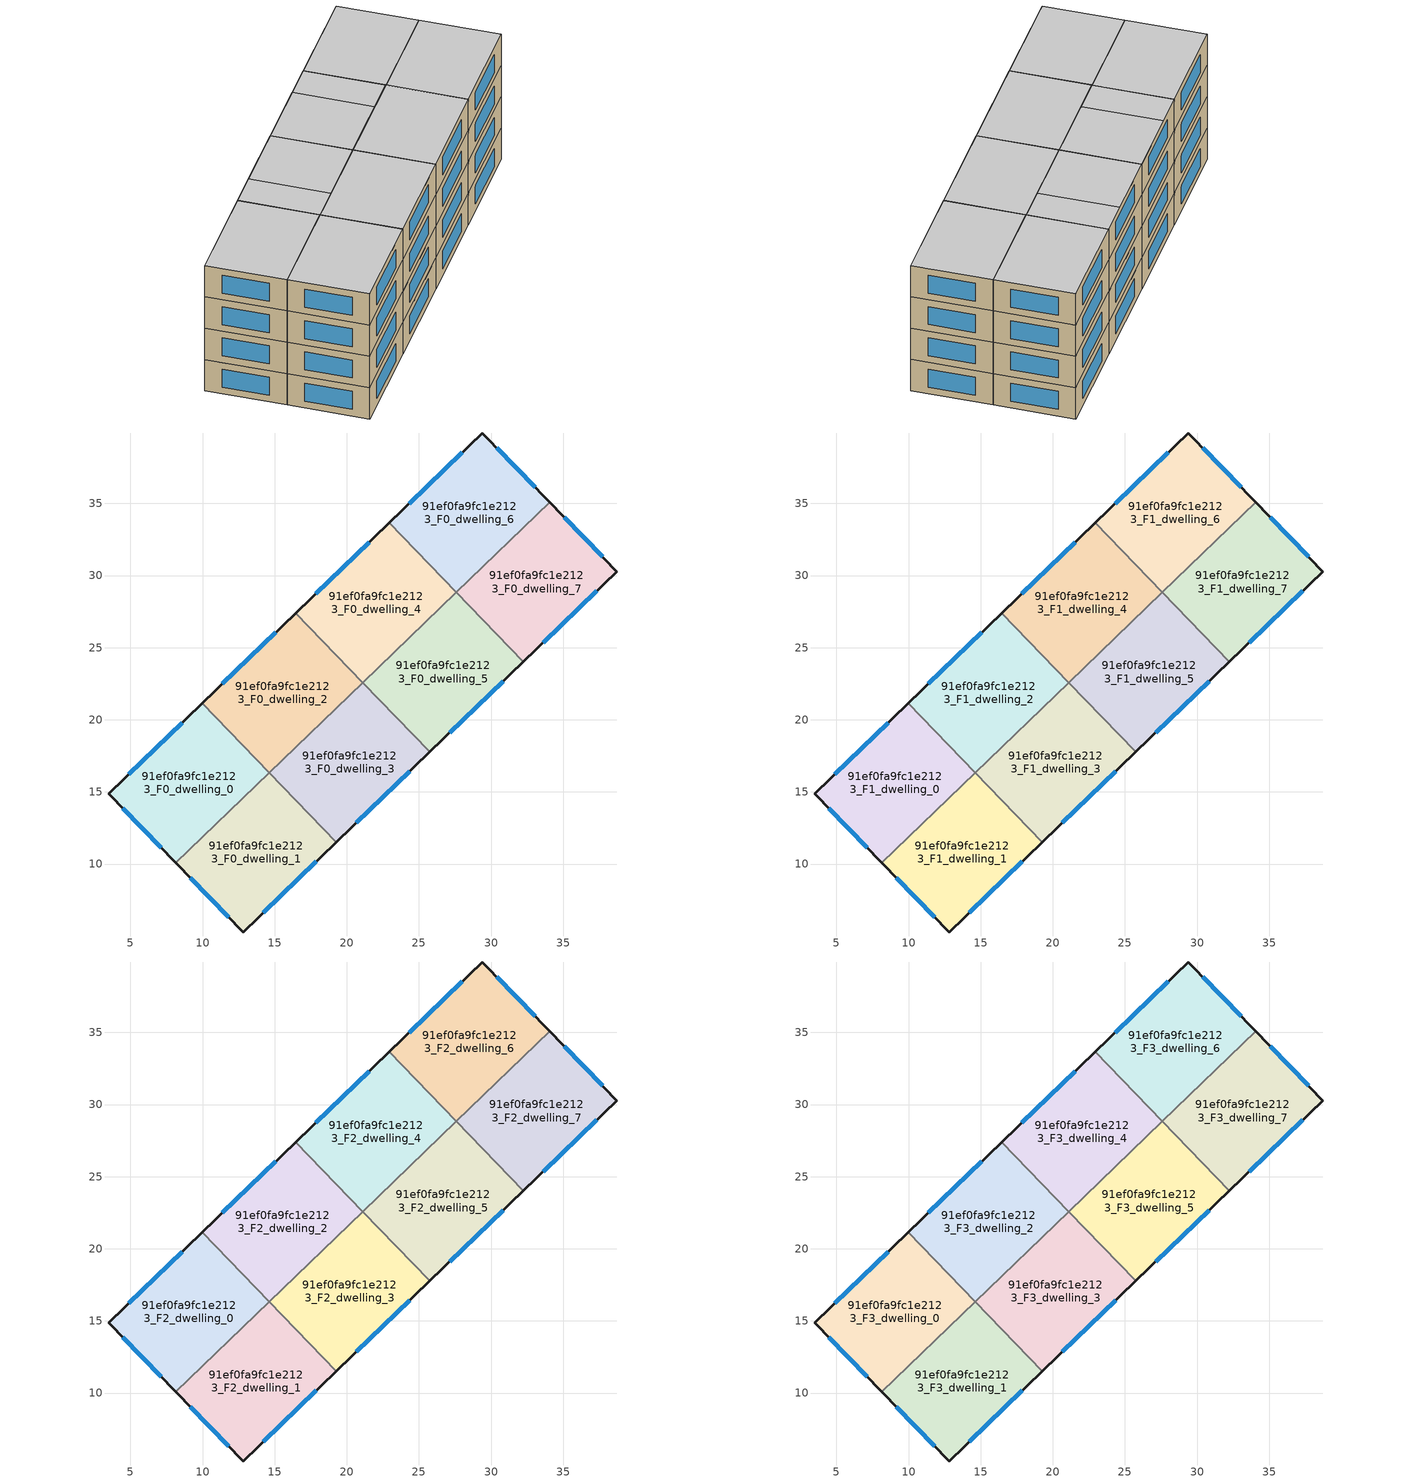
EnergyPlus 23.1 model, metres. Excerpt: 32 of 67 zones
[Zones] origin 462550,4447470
91ef0fa9fc1e2123_F0_dwelling_0
 floor ground (EU_floor_Construction): 9.98,21.15 14.62,16.34 8.14,10.09 3.48,14.88 z0
 wall outside (EU_wall_Construction): 9.98,21.15 3.48,14.88 8.14,10.09 z0:3
 wall to 91ef0fa9fc1e2123_F0_dwelling_1 (EU_wall_Construction): 8.14,10.09 14.62,16.34 z0:3
 wall to 91ef0fa9fc1e2123_F0_dwelling_2 (EU_wall_Construction): 14.62,16.34 9.98,21.15 z0:3
 window (EU_Window_Construction): 4.48,13.86 7.14,11.12 / 8.59,19.81 4.88,16.23 z0.64:2.36
91ef0fa9fc1e2123_F0_dwelling_1
 floor ground (EU_floor_Construction): 14.62,16.34 19.27,11.52 12.81,5.29 8.14,10.09 z0
 wall outside (EU_wall_Construction): 8.14,10.09 12.81,5.29 19.27,11.52 z0:3
 wall to 91ef0fa9fc1e2123_F0_dwelling_3 (EU_wall_Construction): 19.27,11.52 14.63,16.34 z0:3
 wall to 91ef0fa9fc1e2123_F0_dwelling_2 (EU_wall_Construction): 14.63,16.34 14.62,16.34 z0:3
 window (EU_Window_Construction): 9.14,9.07 11.81,6.32 / 14.19,6.63 17.89,10.19 z0.64:2.36
91ef0fa9fc1e2123_F0_dwelling_2
 floor ground (EU_floor_Construction): 16.46,27.4 21.11,22.59 14.63,16.34 9.98,21.15 z0
 wall outside (EU_wall_Construction): 16.46,27.4 9.98,21.15 z0:3
 wall to 91ef0fa9fc1e2123_F0_dwelling_3 (EU_wall_Construction): 14.63,16.34 21.11,22.59 z0:3
 wall to 91ef0fa9fc1e2123_F0_dwelling_4 (EU_wall_Construction): 21.11,22.59 16.46,27.4 z0:3
 window (EU_Window_Construction): 15.08,26.06 11.37,22.49 z0.64:2.36
91ef0fa9fc1e2123_F0_dwelling_3
 floor ground (EU_floor_Construction): 21.11,22.59 25.75,17.77 19.27,11.52 14.63,16.34 z0
 wall outside (EU_wall_Construction): 19.27,11.52 25.75,17.77 z0:3
 wall to 91ef0fa9fc1e2123_F0_dwelling_5 (EU_wall_Construction): 25.75,17.77 21.11,22.59 z0:3
 window (EU_Window_Construction): 20.66,12.86 24.37,16.43 z0.64:2.36
91ef0fa9fc1e2123_F0_dwelling_4
 floor ground (EU_floor_Construction): 22.94,33.65 27.59,28.83 21.11,22.59 16.46,27.4 z0
 wall outside (EU_wall_Construction): 22.94,33.65 16.46,27.4 z0:3
 wall to 91ef0fa9fc1e2123_F0_dwelling_5 (EU_wall_Construction): 21.11,22.59 27.59,28.83 z0:3
 wall to 91ef0fa9fc1e2123_F0_dwelling_6 (EU_wall_Construction): 27.59,28.83 22.94,33.65 z0:3
 window (EU_Window_Construction): 21.56,32.31 17.85,28.74 z0.64:2.36
91ef0fa9fc1e2123_F0_dwelling_5
 floor ground (EU_floor_Construction): 27.59,28.83 32.23,24.02 25.75,17.77 21.11,22.59 z0
 wall outside (EU_wall_Construction): 25.75,17.77 32.23,24.02 z0:3
 wall to 91ef0fa9fc1e2123_F0_dwelling_6 (EU_wall_Construction): 32.23,24.02 27.59,28.83 z0:3
 window (EU_Window_Construction): 27.14,19.11 30.85,22.68 z0.64:2.36
91ef0fa9fc1e2123_F0_dwelling_6
 floor ground (EU_floor_Construction): 29.4,39.88 34.07,35.08 27.59,28.83 22.94,33.65 z0
 wall outside (EU_wall_Construction): 34.07,35.08 29.4,39.88 22.94,33.65 z0:3
 wall to 91ef0fa9fc1e2123_F0_dwelling_7 (EU_wall_Construction): 32.23,24.02 27.59,28.83 34.07,35.08 z0:3
 window (EU_Window_Construction): 33.07,36.11 30.4,38.85 / 28.02,38.55 24.33,34.99 z0.64:2.36
91ef0fa9fc1e2123_F0_dwelling_7
 floor ground (EU_floor_Construction): 34.07,35.08 38.73,30.28 32.23,24.02 27.59,28.83 z0
 wall outside (EU_wall_Construction): 32.23,24.02 38.73,30.28 34.07,35.08 z0:3
 window (EU_Window_Construction): 37.73,31.31 35.07,34.05 / 33.63,25.36 37.34,28.94 z0.64:2.36
91ef0fa9fc1e2123_F1_dwelling_0
 floor to 91ef0fa9fc1e2123_F0_dwelling_0 (EU_floor_Construction): 9.98,21.15 14.62,16.34 8.14,10.09 3.48,14.88 z3
 wall outside (EU_wall_Construction): 9.98,21.15 3.48,14.88 8.14,10.09 z3:6
 wall to 91ef0fa9fc1e2123_F1_dwelling_1 (EU_wall_Construction): 8.14,10.09 14.62,16.34 z3:6
 wall to 91ef0fa9fc1e2123_F1_dwelling_2 (EU_wall_Construction): 14.62,16.34 9.98,21.15 z3:6
 window (EU_Window_Construction): 4.48,13.86 7.14,11.12 / 8.59,19.81 4.88,16.23 z3.64:5.36
91ef0fa9fc1e2123_F1_dwelling_1
 floor to 91ef0fa9fc1e2123_F0_dwelling_1 (EU_floor_Construction): 14.62,16.34 19.27,11.52 12.81,5.29 8.14,10.09 z3
 wall outside (EU_wall_Construction): 8.14,10.09 12.81,5.29 19.27,11.52 z3:6
 wall to 91ef0fa9fc1e2123_F1_dwelling_3 (EU_wall_Construction): 19.27,11.52 14.63,16.34 z3:6
 wall to 91ef0fa9fc1e2123_F1_dwelling_2 (EU_wall_Construction): 14.63,16.34 14.62,16.34 z3:6
 window (EU_Window_Construction): 9.14,9.07 11.81,6.32 / 14.19,6.63 17.89,10.19 z3.64:5.36
91ef0fa9fc1e2123_F1_dwelling_2
 floor to 91ef0fa9fc1e2123_F0_dwelling_2 (EU_floor_Construction): 16.46,27.4 21.11,22.59 14.63,16.34 9.98,21.15 z3
 wall outside (EU_wall_Construction): 16.46,27.4 9.98,21.15 z3:6
 wall to 91ef0fa9fc1e2123_F1_dwelling_3 (EU_wall_Construction): 14.63,16.34 21.11,22.59 z3:6
 wall to 91ef0fa9fc1e2123_F1_dwelling_4 (EU_wall_Construction): 21.11,22.59 16.46,27.4 z3:6
 window (EU_Window_Construction): 15.08,26.06 11.37,22.49 z3.64:5.36
91ef0fa9fc1e2123_F1_dwelling_3
 floor to 91ef0fa9fc1e2123_F0_dwelling_3 (EU_floor_Construction): 21.11,22.59 25.75,17.77 19.27,11.52 14.63,16.34 z3
 wall outside (EU_wall_Construction): 19.27,11.52 25.75,17.77 z3:6
 wall to 91ef0fa9fc1e2123_F1_dwelling_5 (EU_wall_Construction): 25.75,17.77 21.11,22.59 z3:6
 window (EU_Window_Construction): 20.66,12.86 24.37,16.43 z3.64:5.36
91ef0fa9fc1e2123_F1_dwelling_4
 floor to 91ef0fa9fc1e2123_F0_dwelling_4 (EU_floor_Construction): 22.94,33.65 27.59,28.83 21.11,22.59 16.46,27.4 z3
 wall outside (EU_wall_Construction): 22.94,33.65 16.46,27.4 z3:6
 wall to 91ef0fa9fc1e2123_F1_dwelling_5 (EU_wall_Construction): 21.11,22.59 27.59,28.83 z3:6
 wall to 91ef0fa9fc1e2123_F1_dwelling_6 (EU_wall_Construction): 27.59,28.83 22.94,33.65 z3:6
 window (EU_Window_Construction): 21.56,32.31 17.85,28.74 z3.64:5.36
91ef0fa9fc1e2123_F1_dwelling_5
 floor to 91ef0fa9fc1e2123_F0_dwelling_5 (EU_floor_Construction): 27.59,28.83 32.23,24.02 25.75,17.77 21.11,22.59 z3
 wall outside (EU_wall_Construction): 25.75,17.77 32.23,24.02 z3:6
 wall to 91ef0fa9fc1e2123_F1_dwelling_6 (EU_wall_Construction): 32.23,24.02 27.59,28.83 z3:6
 window (EU_Window_Construction): 27.14,19.11 30.85,22.68 z3.64:5.36
91ef0fa9fc1e2123_F1_dwelling_6
 floor to 91ef0fa9fc1e2123_F0_dwelling_6 (EU_floor_Construction): 29.4,39.88 34.07,35.08 27.59,28.83 22.94,33.65 z3
 wall outside (EU_wall_Construction): 34.07,35.08 29.4,39.88 22.94,33.65 z3:6
 wall to 91ef0fa9fc1e2123_F1_dwelling_7 (EU_wall_Construction): 32.23,24.02 27.59,28.83 34.07,35.08 z3:6
 window (EU_Window_Construction): 33.07,36.11 30.4,38.85 / 28.02,38.55 24.33,34.99 z3.64:5.36
91ef0fa9fc1e2123_F1_dwelling_7
 floor to 91ef0fa9fc1e2123_F0_dwelling_7 (EU_floor_Construction): 34.07,35.08 38.73,30.28 32.23,24.02 27.59,28.83 z3
 wall outside (EU_wall_Construction): 32.23,24.02 38.73,30.28 34.07,35.08 z3:6
 window (EU_Window_Construction): 37.73,31.31 35.07,34.05 / 33.63,25.36 37.34,28.94 z3.64:5.36
91ef0fa9fc1e2123_F2_dwelling_0
 floor to 91ef0fa9fc1e2123_F1_dwelling_0 (EU_floor_Construction): 9.98,21.15 14.62,16.34 8.14,10.09 3.48,14.88 z6
 wall outside (EU_wall_Construction): 9.98,21.15 3.48,14.88 8.14,10.09 z6:9
 wall to 91ef0fa9fc1e2123_F2_dwelling_1 (EU_wall_Construction): 8.14,10.09 14.62,16.34 z6:9
 wall to 91ef0fa9fc1e2123_F2_dwelling_2 (EU_wall_Construction): 14.62,16.34 9.98,21.15 z6:9
 window (EU_Window_Construction): 4.48,13.86 7.14,11.12 / 8.59,19.81 4.88,16.23 z6.64:8.36
91ef0fa9fc1e2123_F2_dwelling_1
 floor to 91ef0fa9fc1e2123_F1_dwelling_1 (EU_floor_Construction): 14.62,16.34 19.27,11.52 12.81,5.29 8.14,10.09 z6
 wall outside (EU_wall_Construction): 8.14,10.09 12.81,5.29 19.27,11.52 z6:9
 wall to 91ef0fa9fc1e2123_F2_dwelling_3 (EU_wall_Construction): 19.27,11.52 14.63,16.34 z6:9
 wall to 91ef0fa9fc1e2123_F2_dwelling_2 (EU_wall_Construction): 14.63,16.34 14.62,16.34 z6:9
 window (EU_Window_Construction): 9.14,9.07 11.81,6.32 / 14.19,6.63 17.89,10.19 z6.64:8.36
91ef0fa9fc1e2123_F2_dwelling_2
 floor to 91ef0fa9fc1e2123_F1_dwelling_2 (EU_floor_Construction): 16.46,27.4 21.11,22.59 14.63,16.34 9.98,21.15 z6
 wall outside (EU_wall_Construction): 16.46,27.4 9.98,21.15 z6:9
 wall to 91ef0fa9fc1e2123_F2_dwelling_3 (EU_wall_Construction): 14.63,16.34 21.11,22.59 z6:9
 wall to 91ef0fa9fc1e2123_F2_dwelling_4 (EU_wall_Construction): 21.11,22.59 16.46,27.4 z6:9
 window (EU_Window_Construction): 15.08,26.06 11.37,22.49 z6.64:8.36
91ef0fa9fc1e2123_F2_dwelling_3
 floor to 91ef0fa9fc1e2123_F1_dwelling_3 (EU_floor_Construction): 21.11,22.59 25.75,17.77 19.27,11.52 14.63,16.34 z6
 wall outside (EU_wall_Construction): 19.27,11.52 25.75,17.77 z6:9
 wall to 91ef0fa9fc1e2123_F2_dwelling_5 (EU_wall_Construction): 25.75,17.77 21.11,22.59 z6:9
 window (EU_Window_Construction): 20.66,12.86 24.37,16.43 z6.64:8.36
91ef0fa9fc1e2123_F2_dwelling_4
 floor to 91ef0fa9fc1e2123_F1_dwelling_4 (EU_floor_Construction): 22.94,33.65 27.59,28.83 21.11,22.59 16.46,27.4 z6
 wall outside (EU_wall_Construction): 22.94,33.65 16.46,27.4 z6:9
 wall to 91ef0fa9fc1e2123_F2_dwelling_5 (EU_wall_Construction): 21.11,22.59 27.59,28.83 z6:9
 wall to 91ef0fa9fc1e2123_F2_dwelling_6 (EU_wall_Construction): 27.59,28.83 22.94,33.65 z6:9
 window (EU_Window_Construction): 21.56,32.31 17.85,28.74 z6.64:8.36
91ef0fa9fc1e2123_F2_dwelling_5
 floor to 91ef0fa9fc1e2123_F1_dwelling_5 (EU_floor_Construction): 27.59,28.83 32.23,24.02 25.75,17.77 21.11,22.59 z6
 wall outside (EU_wall_Construction): 25.75,17.77 32.23,24.02 z6:9
 wall to 91ef0fa9fc1e2123_F2_dwelling_6 (EU_wall_Construction): 32.23,24.02 27.59,28.83 z6:9
 window (EU_Window_Construction): 27.14,19.11 30.85,22.68 z6.64:8.36
91ef0fa9fc1e2123_F2_dwelling_6
 floor to 91ef0fa9fc1e2123_F1_dwelling_6 (EU_floor_Construction): 29.4,39.88 34.07,35.08 27.59,28.83 22.94,33.65 z6
 wall outside (EU_wall_Construction): 34.07,35.08 29.4,39.88 22.94,33.65 z6:9
 wall to 91ef0fa9fc1e2123_F2_dwelling_7 (EU_wall_Construction): 32.23,24.02 27.59,28.83 34.07,35.08 z6:9
 window (EU_Window_Construction): 33.07,36.11 30.4,38.85 / 28.02,38.55 24.33,34.99 z6.64:8.36
91ef0fa9fc1e2123_F2_dwelling_7
 floor to 91ef0fa9fc1e2123_F1_dwelling_7 (EU_floor_Construction): 34.07,35.08 38.73,30.28 32.23,24.02 27.59,28.83 z6
 wall outside (EU_wall_Construction): 32.23,24.02 38.73,30.28 34.07,35.08 z6:9
 window (EU_Window_Construction): 37.73,31.31 35.07,34.05 / 33.63,25.36 37.34,28.94 z6.64:8.36
91ef0fa9fc1e2123_F3_dwelling_0
 floor to 91ef0fa9fc1e2123_F2_dwelling_0 (EU_floor_Construction): 9.98,21.15 14.62,16.34 8.14,10.09 3.48,14.88 z9
 wall outside (EU_wall_Construction): 9.98,21.15 3.48,14.88 8.14,10.09 z9:12
 wall to 91ef0fa9fc1e2123_F3_dwelling_1 (EU_wall_Construction): 8.14,10.09 14.62,16.34 z9:12
 wall to 91ef0fa9fc1e2123_F3_dwelling_2 (EU_wall_Construction): 14.62,16.34 9.98,21.15 z9:12
 window (EU_Window_Construction): 4.48,13.86 7.14,11.12 / 8.59,19.81 4.88,16.23 z9.64:11.36
 ceiling to 91ef0fa9fc1e2123_F4_dwelling_4 (EU_floor_Construction): 14.62,16.34 9.98,21.15 3.48,14.88 8.14,10.09 z12
91ef0fa9fc1e2123_F3_dwelling_1
 floor to 91ef0fa9fc1e2123_F2_dwelling_1 (EU_floor_Construction): 14.62,16.34 19.27,11.52 12.81,5.29 8.14,10.09 z9
 wall outside (EU_wall_Construction): 8.14,10.09 12.81,5.29 19.27,11.52 z9:12
 wall to 91ef0fa9fc1e2123_F3_dwelling_3 (EU_wall_Construction): 19.27,11.52 14.63,16.34 z9:12
 wall to 91ef0fa9fc1e2123_F3_dwelling_2 (EU_wall_Construction): 14.63,16.34 14.62,16.34 z9:12
 window (EU_Window_Construction): 9.14,9.07 11.81,6.32 / 14.19,6.63 17.89,10.19 z9.64:11.36
 ceiling to 91ef0fa9fc1e2123_F4_dwelling_0 (EU_floor_Construction): 19.27,11.52 14.63,16.34 8.15,10.09 12.81,5.29 z12
 ceiling to 91ef0fa9fc1e2123_F4_dwelling_4 (EU_floor_Construction): 14.63,16.34 14.62,16.34 8.14,10.09 8.15,10.09 z12
91ef0fa9fc1e2123_F3_dwelling_2
 floor to 91ef0fa9fc1e2123_F2_dwelling_2 (EU_floor_Construction): 16.46,27.4 21.11,22.59 14.63,16.34 9.98,21.15 z9
 wall outside (EU_wall_Construction): 16.46,27.4 9.98,21.15 z9:12
 wall to 91ef0fa9fc1e2123_F3_dwelling_3 (EU_wall_Construction): 14.63,16.34 21.11,22.59 z9:12
 wall to 91ef0fa9fc1e2123_F3_dwelling_4 (EU_wall_Construction): 21.11,22.59 16.46,27.4 z9:12
 window (EU_Window_Construction): 15.08,26.06 11.37,22.49 z9.64:11.36
 ceiling to 91ef0fa9fc1e2123_F4_dwelling_5 (EU_floor_Construction): 21.11,22.59 16.46,27.4 12.13,23.23 16.78,18.41 z12
 ceiling to 91ef0fa9fc1e2123_F4_dwelling_4 (EU_floor_Construction): 16.78,18.41 12.13,23.23 9.98,21.15 14.63,16.34 z12
91ef0fa9fc1e2123_F3_dwelling_3
 floor to 91ef0fa9fc1e2123_F2_dwelling_3 (EU_floor_Construction): 21.11,22.59 25.75,17.77 19.27,11.52 14.63,16.34 z9
 wall outside (EU_wall_Construction): 19.27,11.52 25.75,17.77 z9:12
 wall to 91ef0fa9fc1e2123_F3_dwelling_5 (EU_wall_Construction): 25.75,17.77 21.11,22.59 z9:12
 window (EU_Window_Construction): 20.66,12.86 24.37,16.43 z9.64:11.36
 ceiling to 91ef0fa9fc1e2123_F4_dwelling_1 (EU_floor_Construction): 25.75,17.77 21.11,22.59 14.64,16.35 19.28,11.53 z12
 ceiling to 91ef0fa9fc1e2123_F4_dwelling_0 (EU_floor_Construction): 19.28,11.53 14.64,16.35 14.63,16.34 19.27,11.52 z12
91ef0fa9fc1e2123_F3_dwelling_4
 floor to 91ef0fa9fc1e2123_F2_dwelling_4 (EU_floor_Construction): 22.94,33.65 27.59,28.83 21.11,22.59 16.46,27.4 z9
 wall outside (EU_wall_Construction): 22.94,33.65 16.46,27.4 z9:12
 wall to 91ef0fa9fc1e2123_F3_dwelling_5 (EU_wall_Construction): 21.11,22.59 27.59,28.83 z9:12
 wall to 91ef0fa9fc1e2123_F3_dwelling_6 (EU_wall_Construction): 27.59,28.83 22.94,33.65 z9:12
 window (EU_Window_Construction): 21.56,32.31 17.85,28.74 z9.64:11.36
 ceiling to 91ef0fa9fc1e2123_F4_dwelling_6 (EU_floor_Construction): 27.59,28.84 22.94,33.65 20.77,31.56 25.42,26.74 z12
 ceiling to 91ef0fa9fc1e2123_F4_dwelling_5 (EU_floor_Construction): 25.42,26.74 20.77,31.56 16.46,27.4 21.11,22.59 z12
91ef0fa9fc1e2123_F3_dwelling_5
 floor to 91ef0fa9fc1e2123_F2_dwelling_5 (EU_floor_Construction): 27.59,28.83 32.23,24.02 25.75,17.77 21.11,22.59 z9
 wall outside (EU_wall_Construction): 25.75,17.77 32.23,24.02 z9:12
 wall to 91ef0fa9fc1e2123_F3_dwelling_6 (EU_wall_Construction): 32.23,24.02 27.59,28.83 z9:12
 window (EU_Window_Construction): 27.14,19.11 30.85,22.68 z9.64:11.36
 ceiling to 91ef0fa9fc1e2123_F4_dwelling_2 (EU_floor_Construction): 32.23,24.02 27.59,28.83 21.12,22.6 25.76,17.78 z12
 ceiling to 91ef0fa9fc1e2123_F4_dwelling_1 (EU_floor_Construction): 25.76,17.78 21.12,22.6 21.11,22.59 25.75,17.77 z12
91ef0fa9fc1e2123_F3_dwelling_6
 floor to 91ef0fa9fc1e2123_F2_dwelling_6 (EU_floor_Construction): 29.4,39.88 34.07,35.08 27.59,28.83 22.94,33.65 z9
 wall outside (EU_wall_Construction): 34.07,35.08 29.4,39.88 22.94,33.65 z9:12
 wall to 91ef0fa9fc1e2123_F3_dwelling_7 (EU_wall_Construction): 32.23,24.02 27.59,28.83 34.07,35.08 z9:12
 window (EU_Window_Construction): 33.07,36.11 30.4,38.85 / 28.02,38.55 24.33,34.99 z9.64:11.36
 ceiling to 91ef0fa9fc1e2123_F4_dwelling_6 (EU_floor_Construction): 34.07,35.08 29.4,39.88 22.94,33.65 27.59,28.84 z12
 ceiling to 91ef0fa9fc1e2123_F4_dwelling_3 (EU_floor_Construction): 34.07,35.08 27.6,28.85 27.61,28.84 z12
91ef0fa9fc1e2123_F3_dwelling_7
 floor to 91ef0fa9fc1e2123_F2_dwelling_7 (EU_floor_Construction): 34.07,35.08 38.73,30.28 32.23,24.02 27.59,28.83 z9
 wall outside (EU_wall_Construction): 32.23,24.02 38.73,30.28 34.07,35.08 z9:12
 window (EU_Window_Construction): 37.73,31.31 35.07,34.05 / 33.63,25.36 37.34,28.94 z9.64:11.36
 ceiling to 91ef0fa9fc1e2123_F4_dwelling_3 (EU_floor_Construction): 38.73,30.28 34.07,35.08 27.61,28.84 32.24,24.03 z12
 ceiling to 91ef0fa9fc1e2123_F4_dwelling_2 (EU_floor_Construction): 32.24,24.03 27.61,28.84 27.59,28.83 32.23,24.02 z12
[Building]
EU S2 Campaign: North Axis=0; Terrain=City; Solar Distribution=FullExterior
[Site:Location]
Yerevan-Zvartnots.Intl.AP: Latitude=40.15; Longitude=44.383; Time Zone=4; Elevation=854
[SizingPeriod:WeatherFileDays]
AnnualSizingPeriod: Begin Month=1; Begin Day of Month=1; End Month=12; End Day of Month=31; Day of Week for Start Day=Monday; Use Weather File Daylight Saving Period=No; Use Weather File Rain and Snow Indicators=No
[MATERIAL]
EU_InternalMass_Material: Roughness=MediumRough; Thickness=0.1; Conductivity=1; Density=1800; Specific Heat=900; Thermal Absorptance=0.9; Solar Absorptance=0.7; Visible Absorptance=0.7
[MATERIAL:NOMASS] Roughness=MediumRough; Thermal Absorptance=0.9; Solar Absorptance=0.7; Visible Absorptance=0.7
Name | Thermal Resistance
EU_wall_NoMass | 1.05043
EU_floor_NoMass | 0.478065
[WINDOWMATERIAL:SIMPLEGLAZINGSYSTEM]
EU_Window_SimpleGlazing: UFactor=2.5566; Solar Heat Gain Coefficient=0.75; Visible Transmittance=0.75
[CONSTRUCTION]
EU_wall_Construction: EU_wall_NoMass
EU_floor_Construction: EU_floor_NoMass
EU_Window_Construction: EU_Window_SimpleGlazing
EU_InternalMass_Construction: EU_InternalMass_Material
[ZONE] Type=1; Multiplier=1; Ceiling Height=autocalculate; Floor Area=autocalculate; Part of Total Floor Area=Yes
Name | Volume
91ef0fa9fc1e2123_F0_dwelling_0; 91ef0fa9fc1e2123_F1_dwelling_0; 91ef0fa9fc1e2123_F2_dwelling_0; 91ef0fa9fc1e2123_F3_dwelling_0 | 180.721
91ef0fa9fc1e2123_F0_dwelling_1; 91ef0fa9fc1e2123_F1_dwelling_1; 91ef0fa9fc1e2123_F2_dwelling_1; 91ef0fa9fc1e2123_F3_dwelling_1 | 180.699
91ef0fa9fc1e2123_F0_dwelling_2; 91ef0fa9fc1e2123_F1_dwelling_2; 91ef0fa9fc1e2123_F2_dwelling_2; 91ef0fa9fc1e2123_F3_dwelling_2 | 180.731
91ef0fa9fc1e2123_F0_dwelling_3; 91ef0fa9fc1e2123_F1_dwelling_3; 91ef0fa9fc1e2123_F2_dwelling_3; 91ef0fa9fc1e2123_F3_dwelling_3 | 180.712
91ef0fa9fc1e2123_F0_dwelling_4; 91ef0fa9fc1e2123_F1_dwelling_4; 91ef0fa9fc1e2123_F2_dwelling_4; 91ef0fa9fc1e2123_F3_dwelling_4; 91ef0fa9fc1e2123_F0_dwelling_5; 91ef0fa9fc1e2123_F1_dwelling_5; 91ef0fa9fc1e2123_F2_dwelling_5; 91ef0fa9fc1e2123_F3_dwelling_5 | 180.708
91ef0fa9fc1e2123_F0_dwelling_6; 91ef0fa9fc1e2123_F1_dwelling_6; 91ef0fa9fc1e2123_F2_dwelling_6; 91ef0fa9fc1e2123_F3_dwelling_6 | 180.7
91ef0fa9fc1e2123_F0_dwelling_7; 91ef0fa9fc1e2123_F1_dwelling_7; 91ef0fa9fc1e2123_F2_dwelling_7; 91ef0fa9fc1e2123_F3_dwelling_7 | 180.727
[INTERNALMASS] Construction=EU_InternalMass_Construction
Name | Zone or ZoneList | Surface Area
91ef0fa9fc1e2123_F0_dwelling_0_EU_InternalMass | 91ef0fa9fc1e2123_F0_dwelling_0 | 60.2382
91ef0fa9fc1e2123_F0_dwelling_1_EU_InternalMass | 91ef0fa9fc1e2123_F0_dwelling_1 | 60.2339
91ef0fa9fc1e2123_F0_dwelling_2_EU_InternalMass | 91ef0fa9fc1e2123_F0_dwelling_2 | 60.2422
91ef0fa9fc1e2123_F0_dwelling_3_EU_InternalMass | 91ef0fa9fc1e2123_F0_dwelling_3 | 60.2391
91ef0fa9fc1e2123_F0_dwelling_4_EU_InternalMass | 91ef0fa9fc1e2123_F0_dwelling_4 | 60.2391
91ef0fa9fc1e2123_F0_dwelling_5_EU_InternalMass | 91ef0fa9fc1e2123_F0_dwelling_5 | 60.2359
91ef0fa9fc1e2123_F0_dwelling_6_EU_InternalMass | 91ef0fa9fc1e2123_F0_dwelling_6 | 60.2374
91ef0fa9fc1e2123_F0_dwelling_7_EU_InternalMass | 91ef0fa9fc1e2123_F0_dwelling_7 | 60.2414
91ef0fa9fc1e2123_F1_dwelling_0_EU_InternalMass | 91ef0fa9fc1e2123_F1_dwelling_0 | 60.2382
91ef0fa9fc1e2123_F1_dwelling_1_EU_InternalMass | 91ef0fa9fc1e2123_F1_dwelling_1 | 60.2339
91ef0fa9fc1e2123_F1_dwelling_2_EU_InternalMass | 91ef0fa9fc1e2123_F1_dwelling_2 | 60.2422
91ef0fa9fc1e2123_F1_dwelling_3_EU_InternalMass | 91ef0fa9fc1e2123_F1_dwelling_3 | 60.2391
91ef0fa9fc1e2123_F1_dwelling_4_EU_InternalMass | 91ef0fa9fc1e2123_F1_dwelling_4 | 60.2391
91ef0fa9fc1e2123_F1_dwelling_5_EU_InternalMass | 91ef0fa9fc1e2123_F1_dwelling_5 | 60.2359
91ef0fa9fc1e2123_F1_dwelling_6_EU_InternalMass | 91ef0fa9fc1e2123_F1_dwelling_6 | 60.2374
91ef0fa9fc1e2123_F1_dwelling_7_EU_InternalMass | 91ef0fa9fc1e2123_F1_dwelling_7 | 60.2414
91ef0fa9fc1e2123_F2_dwelling_0_EU_InternalMass | 91ef0fa9fc1e2123_F2_dwelling_0 | 60.2382
91ef0fa9fc1e2123_F2_dwelling_1_EU_InternalMass | 91ef0fa9fc1e2123_F2_dwelling_1 | 60.2339
91ef0fa9fc1e2123_F2_dwelling_2_EU_InternalMass | 91ef0fa9fc1e2123_F2_dwelling_2 | 60.2422
91ef0fa9fc1e2123_F2_dwelling_3_EU_InternalMass | 91ef0fa9fc1e2123_F2_dwelling_3 | 60.2391
91ef0fa9fc1e2123_F2_dwelling_4_EU_InternalMass | 91ef0fa9fc1e2123_F2_dwelling_4 | 60.2391
91ef0fa9fc1e2123_F2_dwelling_5_EU_InternalMass | 91ef0fa9fc1e2123_F2_dwelling_5 | 60.2359
91ef0fa9fc1e2123_F2_dwelling_6_EU_InternalMass | 91ef0fa9fc1e2123_F2_dwelling_6 | 60.2374
91ef0fa9fc1e2123_F2_dwelling_7_EU_InternalMass | 91ef0fa9fc1e2123_F2_dwelling_7 | 60.2414
91ef0fa9fc1e2123_F3_dwelling_0_EU_InternalMass | 91ef0fa9fc1e2123_F3_dwelling_0 | 60.2382
91ef0fa9fc1e2123_F3_dwelling_1_EU_InternalMass | 91ef0fa9fc1e2123_F3_dwelling_1 | 60.2339
91ef0fa9fc1e2123_F3_dwelling_2_EU_InternalMass | 91ef0fa9fc1e2123_F3_dwelling_2 | 60.2422
91ef0fa9fc1e2123_F3_dwelling_3_EU_InternalMass | 91ef0fa9fc1e2123_F3_dwelling_3 | 60.2391
91ef0fa9fc1e2123_F3_dwelling_4_EU_InternalMass | 91ef0fa9fc1e2123_F3_dwelling_4 | 60.2391
91ef0fa9fc1e2123_F3_dwelling_5_EU_InternalMass | 91ef0fa9fc1e2123_F3_dwelling_5 | 60.2359
91ef0fa9fc1e2123_F3_dwelling_6_EU_InternalMass | 91ef0fa9fc1e2123_F3_dwelling_6 | 60.2374
91ef0fa9fc1e2123_F3_dwelling_7_EU_InternalMass | 91ef0fa9fc1e2123_F3_dwelling_7 | 60.2414
[OTHEREQUIPMENT] Fuel Type=Electricity; Design Level Calculation Method=Watts/Area; Power per Zone Floor Area=1; Fraction Latent=0; Fraction Radiant=0; Fraction Lost=0; Carbon Dioxide Generation Rate=0; EndUse Subcategory=EU_Step8_InternalGains
Name | Zone or ZoneList or Space or SpaceList | Schedule
EU_Step8_InternalGain_91ef0fa9fc1e2123_F0_dwelling_0_f000 | 91ef0fa9fc1e2123_F0_dwelling_0 | EU_Step8_GainSchedule_91ef0fa9fc1e2123_F0_dwelling_0_f000
EU_Step8_InternalGain_91ef0fa9fc1e2123_F0_dwelling_1_f000 | 91ef0fa9fc1e2123_F0_dwelling_1 | EU_Step8_GainSchedule_91ef0fa9fc1e2123_F0_dwelling_1_f000
EU_Step8_InternalGain_91ef0fa9fc1e2123_F0_dwelling_2_f000 | 91ef0fa9fc1e2123_F0_dwelling_2 | EU_Step8_GainSchedule_91ef0fa9fc1e2123_F0_dwelling_2_f000
EU_Step8_InternalGain_91ef0fa9fc1e2123_F0_dwelling_3_f000 | 91ef0fa9fc1e2123_F0_dwelling_3 | EU_Step8_GainSchedule_91ef0fa9fc1e2123_F0_dwelling_3_f000
EU_Step8_InternalGain_91ef0fa9fc1e2123_F0_dwelling_4_f000 | 91ef0fa9fc1e2123_F0_dwelling_4 | EU_Step8_GainSchedule_91ef0fa9fc1e2123_F0_dwelling_4_f000
EU_Step8_InternalGain_91ef0fa9fc1e2123_F0_dwelling_5_f000 | 91ef0fa9fc1e2123_F0_dwelling_5 | EU_Step8_GainSchedule_91ef0fa9fc1e2123_F0_dwelling_5_f000
EU_Step8_InternalGain_91ef0fa9fc1e2123_F0_dwelling_6_f000 | 91ef0fa9fc1e2123_F0_dwelling_6 | EU_Step8_GainSchedule_91ef0fa9fc1e2123_F0_dwelling_6_f000
EU_Step8_InternalGain_91ef0fa9fc1e2123_F0_dwelling_7_f000 | 91ef0fa9fc1e2123_F0_dwelling_7 | EU_Step8_GainSchedule_91ef0fa9fc1e2123_F0_dwelling_7_f000
EU_Step8_InternalGain_91ef0fa9fc1e2123_F1_dwelling_0_f000 | 91ef0fa9fc1e2123_F1_dwelling_0 | EU_Step8_GainSchedule_91ef0fa9fc1e2123_F1_dwelling_0_f000
EU_Step8_InternalGain_91ef0fa9fc1e2123_F1_dwelling_1_f000 | 91ef0fa9fc1e2123_F1_dwelling_1 | EU_Step8_GainSchedule_91ef0fa9fc1e2123_F1_dwelling_1_f000
EU_Step8_InternalGain_91ef0fa9fc1e2123_F1_dwelling_2_f000 | 91ef0fa9fc1e2123_F1_dwelling_2 | EU_Step8_GainSchedule_91ef0fa9fc1e2123_F1_dwelling_2_f000
EU_Step8_InternalGain_91ef0fa9fc1e2123_F1_dwelling_3_f000 | 91ef0fa9fc1e2123_F1_dwelling_3 | EU_Step8_GainSchedule_91ef0fa9fc1e2123_F1_dwelling_3_f000
EU_Step8_InternalGain_91ef0fa9fc1e2123_F1_dwelling_4_f000 | 91ef0fa9fc1e2123_F1_dwelling_4 | EU_Step8_GainSchedule_91ef0fa9fc1e2123_F1_dwelling_4_f000
EU_Step8_InternalGain_91ef0fa9fc1e2123_F1_dwelling_5_f000 | 91ef0fa9fc1e2123_F1_dwelling_5 | EU_Step8_GainSchedule_91ef0fa9fc1e2123_F1_dwelling_5_f000
EU_Step8_InternalGain_91ef0fa9fc1e2123_F1_dwelling_6_f000 | 91ef0fa9fc1e2123_F1_dwelling_6 | EU_Step8_GainSchedule_91ef0fa9fc1e2123_F1_dwelling_6_f000
EU_Step8_InternalGain_91ef0fa9fc1e2123_F1_dwelling_7_f000 | 91ef0fa9fc1e2123_F1_dwelling_7 | EU_Step8_GainSchedule_91ef0fa9fc1e2123_F1_dwelling_7_f000
EU_Step8_InternalGain_91ef0fa9fc1e2123_F2_dwelling_0_f000 | 91ef0fa9fc1e2123_F2_dwelling_0 | EU_Step8_GainSchedule_91ef0fa9fc1e2123_F2_dwelling_0_f000
EU_Step8_InternalGain_91ef0fa9fc1e2123_F2_dwelling_1_f000 | 91ef0fa9fc1e2123_F2_dwelling_1 | EU_Step8_GainSchedule_91ef0fa9fc1e2123_F2_dwelling_1_f000
EU_Step8_InternalGain_91ef0fa9fc1e2123_F2_dwelling_2_f000 | 91ef0fa9fc1e2123_F2_dwelling_2 | EU_Step8_GainSchedule_91ef0fa9fc1e2123_F2_dwelling_2_f000
EU_Step8_InternalGain_91ef0fa9fc1e2123_F2_dwelling_3_f000 | 91ef0fa9fc1e2123_F2_dwelling_3 | EU_Step8_GainSchedule_91ef0fa9fc1e2123_F2_dwelling_3_f000
EU_Step8_InternalGain_91ef0fa9fc1e2123_F2_dwelling_4_f000 | 91ef0fa9fc1e2123_F2_dwelling_4 | EU_Step8_GainSchedule_91ef0fa9fc1e2123_F2_dwelling_4_f000
EU_Step8_InternalGain_91ef0fa9fc1e2123_F2_dwelling_5_f000 | 91ef0fa9fc1e2123_F2_dwelling_5 | EU_Step8_GainSchedule_91ef0fa9fc1e2123_F2_dwelling_5_f000
EU_Step8_InternalGain_91ef0fa9fc1e2123_F2_dwelling_6_f000 | 91ef0fa9fc1e2123_F2_dwelling_6 | EU_Step8_GainSchedule_91ef0fa9fc1e2123_F2_dwelling_6_f000
EU_Step8_InternalGain_91ef0fa9fc1e2123_F2_dwelling_7_f000 | 91ef0fa9fc1e2123_F2_dwelling_7 | EU_Step8_GainSchedule_91ef0fa9fc1e2123_F2_dwelling_7_f000
EU_Step8_InternalGain_91ef0fa9fc1e2123_F3_dwelling_0_f000 | 91ef0fa9fc1e2123_F3_dwelling_0 | EU_Step8_GainSchedule_91ef0fa9fc1e2123_F3_dwelling_0_f000
EU_Step8_InternalGain_91ef0fa9fc1e2123_F3_dwelling_1_f000 | 91ef0fa9fc1e2123_F3_dwelling_1 | EU_Step8_GainSchedule_91ef0fa9fc1e2123_F3_dwelling_1_f000
EU_Step8_InternalGain_91ef0fa9fc1e2123_F3_dwelling_2_f000 | 91ef0fa9fc1e2123_F3_dwelling_2 | EU_Step8_GainSchedule_91ef0fa9fc1e2123_F3_dwelling_2_f000
EU_Step8_InternalGain_91ef0fa9fc1e2123_F3_dwelling_3_f000 | 91ef0fa9fc1e2123_F3_dwelling_3 | EU_Step8_GainSchedule_91ef0fa9fc1e2123_F3_dwelling_3_f000
EU_Step8_InternalGain_91ef0fa9fc1e2123_F3_dwelling_4_f000 | 91ef0fa9fc1e2123_F3_dwelling_4 | EU_Step8_GainSchedule_91ef0fa9fc1e2123_F3_dwelling_4_f000
EU_Step8_InternalGain_91ef0fa9fc1e2123_F3_dwelling_5_f000 | 91ef0fa9fc1e2123_F3_dwelling_5 | EU_Step8_GainSchedule_91ef0fa9fc1e2123_F3_dwelling_5_f000
EU_Step8_InternalGain_91ef0fa9fc1e2123_F3_dwelling_6_f000 | 91ef0fa9fc1e2123_F3_dwelling_6 | EU_Step8_GainSchedule_91ef0fa9fc1e2123_F3_dwelling_6_f000
EU_Step8_InternalGain_91ef0fa9fc1e2123_F3_dwelling_7_f000 | 91ef0fa9fc1e2123_F3_dwelling_7 | EU_Step8_GainSchedule_91ef0fa9fc1e2123_F3_dwelling_7_f000
[ZONEVENTILATION:DESIGNFLOWRATE] Schedule=EU_AlwaysOn; Design Flow Rate Calculation Method=AirChanges/Hour; Air Changes per Hour=0.557805; Ventilation Type=Natural; Fan Pressure Rise=0; Fan Total Efficiency=1; Constant Term Coefficient=1; Temperature Term Coefficient=0; Velocity Term Coefficient=0; Velocity Squared Term Coefficient=0; Minimum Indoor Temperature=-100; Maximum Indoor Temperature=100; Delta Temperature=-100; Minimum Outdoor Temperature=-100; Maximum Outdoor Temperature=100; Maximum Wind Speed=40
Name | Zone or ZoneList or Space or SpaceList
EU_ConstantAir_91ef0fa9fc1e2123_F0_dwelling_0 | 91ef0fa9fc1e2123_F0_dwelling_0
EU_ConstantAir_91ef0fa9fc1e2123_F0_dwelling_1 | 91ef0fa9fc1e2123_F0_dwelling_1
EU_ConstantAir_91ef0fa9fc1e2123_F0_dwelling_2 | 91ef0fa9fc1e2123_F0_dwelling_2
EU_ConstantAir_91ef0fa9fc1e2123_F0_dwelling_3 | 91ef0fa9fc1e2123_F0_dwelling_3
EU_ConstantAir_91ef0fa9fc1e2123_F0_dwelling_4 | 91ef0fa9fc1e2123_F0_dwelling_4
EU_ConstantAir_91ef0fa9fc1e2123_F0_dwelling_5 | 91ef0fa9fc1e2123_F0_dwelling_5
EU_ConstantAir_91ef0fa9fc1e2123_F0_dwelling_6 | 91ef0fa9fc1e2123_F0_dwelling_6
EU_ConstantAir_91ef0fa9fc1e2123_F0_dwelling_7 | 91ef0fa9fc1e2123_F0_dwelling_7
EU_ConstantAir_91ef0fa9fc1e2123_F1_dwelling_0 | 91ef0fa9fc1e2123_F1_dwelling_0
EU_ConstantAir_91ef0fa9fc1e2123_F1_dwelling_1 | 91ef0fa9fc1e2123_F1_dwelling_1
EU_ConstantAir_91ef0fa9fc1e2123_F1_dwelling_2 | 91ef0fa9fc1e2123_F1_dwelling_2
EU_ConstantAir_91ef0fa9fc1e2123_F1_dwelling_3 | 91ef0fa9fc1e2123_F1_dwelling_3
EU_ConstantAir_91ef0fa9fc1e2123_F1_dwelling_4 | 91ef0fa9fc1e2123_F1_dwelling_4
EU_ConstantAir_91ef0fa9fc1e2123_F1_dwelling_5 | 91ef0fa9fc1e2123_F1_dwelling_5
EU_ConstantAir_91ef0fa9fc1e2123_F1_dwelling_6 | 91ef0fa9fc1e2123_F1_dwelling_6
EU_ConstantAir_91ef0fa9fc1e2123_F1_dwelling_7 | 91ef0fa9fc1e2123_F1_dwelling_7
EU_ConstantAir_91ef0fa9fc1e2123_F2_dwelling_0 | 91ef0fa9fc1e2123_F2_dwelling_0
EU_ConstantAir_91ef0fa9fc1e2123_F2_dwelling_1 | 91ef0fa9fc1e2123_F2_dwelling_1
EU_ConstantAir_91ef0fa9fc1e2123_F2_dwelling_2 | 91ef0fa9fc1e2123_F2_dwelling_2
EU_ConstantAir_91ef0fa9fc1e2123_F2_dwelling_3 | 91ef0fa9fc1e2123_F2_dwelling_3
EU_ConstantAir_91ef0fa9fc1e2123_F2_dwelling_4 | 91ef0fa9fc1e2123_F2_dwelling_4
EU_ConstantAir_91ef0fa9fc1e2123_F2_dwelling_5 | 91ef0fa9fc1e2123_F2_dwelling_5
EU_ConstantAir_91ef0fa9fc1e2123_F2_dwelling_6 | 91ef0fa9fc1e2123_F2_dwelling_6
EU_ConstantAir_91ef0fa9fc1e2123_F2_dwelling_7 | 91ef0fa9fc1e2123_F2_dwelling_7
EU_ConstantAir_91ef0fa9fc1e2123_F3_dwelling_0 | 91ef0fa9fc1e2123_F3_dwelling_0
EU_ConstantAir_91ef0fa9fc1e2123_F3_dwelling_1 | 91ef0fa9fc1e2123_F3_dwelling_1
EU_ConstantAir_91ef0fa9fc1e2123_F3_dwelling_2 | 91ef0fa9fc1e2123_F3_dwelling_2
EU_ConstantAir_91ef0fa9fc1e2123_F3_dwelling_3 | 91ef0fa9fc1e2123_F3_dwelling_3
EU_ConstantAir_91ef0fa9fc1e2123_F3_dwelling_4 | 91ef0fa9fc1e2123_F3_dwelling_4
EU_ConstantAir_91ef0fa9fc1e2123_F3_dwelling_5 | 91ef0fa9fc1e2123_F3_dwelling_5
EU_ConstantAir_91ef0fa9fc1e2123_F3_dwelling_6 | 91ef0fa9fc1e2123_F3_dwelling_6
EU_ConstantAir_91ef0fa9fc1e2123_F3_dwelling_7 | 91ef0fa9fc1e2123_F3_dwelling_7
[HVACTEMPLATE:THERMOSTAT] Constant Heating Setpoint=20; Constant Cooling Setpoint=50
EU_HeatOnly_91ef0fa9fc1e2123_F0_dwelling_0; EU_HeatOnly_91ef0fa9fc1e2123_F0_dwelling_1; EU_HeatOnly_91ef0fa9fc1e2123_F0_dwelling_2; EU_HeatOnly_91ef0fa9fc1e2123_F0_dwelling_3; EU_HeatOnly_91ef0fa9fc1e2123_F0_dwelling_4; EU_HeatOnly_91ef0fa9fc1e2123_F0_dwelling_5; EU_HeatOnly_91ef0fa9fc1e2123_F0_dwelling_6; EU_HeatOnly_91ef0fa9fc1e2123_F0_dwelling_7; EU_HeatOnly_91ef0fa9fc1e2123_F1_dwelling_0; EU_HeatOnly_91ef0fa9fc1e2123_F1_dwelling_1; EU_HeatOnly_91ef0fa9fc1e2123_F1_dwelling_2; EU_HeatOnly_91ef0fa9fc1e2123_F1_dwelling_3; EU_HeatOnly_91ef0fa9fc1e2123_F1_dwelling_4; EU_HeatOnly_91ef0fa9fc1e2123_F1_dwelling_5; EU_HeatOnly_91ef0fa9fc1e2123_F1_dwelling_6; EU_HeatOnly_91ef0fa9fc1e2123_F1_dwelling_7; EU_HeatOnly_91ef0fa9fc1e2123_F2_dwelling_0; EU_HeatOnly_91ef0fa9fc1e2123_F2_dwelling_1; EU_HeatOnly_91ef0fa9fc1e2123_F2_dwelling_2; EU_HeatOnly_91ef0fa9fc1e2123_F2_dwelling_3; EU_HeatOnly_91ef0fa9fc1e2123_F2_dwelling_4; EU_HeatOnly_91ef0fa9fc1e2123_F2_dwelling_5; EU_HeatOnly_91ef0fa9fc1e2123_F2_dwelling_6; EU_HeatOnly_91ef0fa9fc1e2123_F2_dwelling_7; EU_HeatOnly_91ef0fa9fc1e2123_F3_dwelling_0; EU_HeatOnly_91ef0fa9fc1e2123_F3_dwelling_1; EU_HeatOnly_91ef0fa9fc1e2123_F3_dwelling_2; EU_HeatOnly_91ef0fa9fc1e2123_F3_dwelling_3; EU_HeatOnly_91ef0fa9fc1e2123_F3_dwelling_4; EU_HeatOnly_91ef0fa9fc1e2123_F3_dwelling_5; EU_HeatOnly_91ef0fa9fc1e2123_F3_dwelling_6; EU_HeatOnly_91ef0fa9fc1e2123_F3_dwelling_7; EU_HeatOnly_91ef0fa9fc1e2123_F4_dwelling_0; EU_HeatOnly_91ef0fa9fc1e2123_F4_dwelling_1; EU_HeatOnly_91ef0fa9fc1e2123_F4_dwelling_2; EU_HeatOnly_91ef0fa9fc1e2123_F4_dwelling_3; EU_HeatOnly_91ef0fa9fc1e2123_F4_dwelling_4; EU_HeatOnly_91ef0fa9fc1e2123_F4_dwelling_5; EU_HeatOnly_91ef0fa9fc1e2123_F4_dwelling_6; EU_HeatOnly_91ef0fa9fc1e2123_F5_dwelling_0; EU_HeatOnly_91ef0fa9fc1e2123_F5_dwelling_1; EU_HeatOnly_91ef0fa9fc1e2123_F5_dwelling_2; EU_HeatOnly_91ef0fa9fc1e2123_F5_dwelling_3; EU_HeatOnly_91ef0fa9fc1e2123_F5_dwelling_4; EU_HeatOnly_91ef0fa9fc1e2123_F5_dwelling_5; EU_HeatOnly_91ef0fa9fc1e2123_F5_dwelling_6; EU_HeatOnly_91ef0fa9fc1e2123_F6_dwelling_0; EU_HeatOnly_91ef0fa9fc1e2123_F6_dwelling_1; EU_HeatOnly_91ef0fa9fc1e2123_F6_dwelling_2; EU_HeatOnly_91ef0fa9fc1e2123_F6_dwelling_3; EU_HeatOnly_91ef0fa9fc1e2123_F6_dwelling_4; EU_HeatOnly_91ef0fa9fc1e2123_F6_dwelling_5; EU_HeatOnly_91ef0fa9fc1e2123_F6_dwelling_6; EU_HeatOnly_91ef0fa9fc1e2123_F7_dwelling_0; EU_HeatOnly_91ef0fa9fc1e2123_F7_dwelling_1; EU_HeatOnly_91ef0fa9fc1e2123_F7_dwelling_2; EU_HeatOnly_91ef0fa9fc1e2123_F7_dwelling_3; EU_HeatOnly_91ef0fa9fc1e2123_F7_dwelling_4; EU_HeatOnly_91ef0fa9fc1e2123_F7_dwelling_5; EU_HeatOnly_91ef0fa9fc1e2123_F7_dwelling_6; EU_HeatOnly_91ef0fa9fc1e2123_F8_dwelling_0; EU_HeatOnly_91ef0fa9fc1e2123_F8_dwelling_1
[HVACTEMPLATE:ZONE:IDEALLOADSAIRSYSTEM] System Availability Schedule=EU_AlwaysOn; Maximum Heating Supply Air Temperature=50; Minimum Cooling Supply Air Temperature=13; Maximum Heating Supply Air Humidity Ratio=0.0156; Minimum Cooling Supply Air Humidity Ratio=0.0077; Heating Limit=NoLimit; Cooling Limit=NoLimit; Heating Availability Schedule=EU_AlwaysOn; Cooling Availability Schedule=EU_CoolingOff; Dehumidification Control Type=ConstantSensibleHeatRatio; Cooling Sensible Heat Ratio=0.7; Dehumidification Setpoint=60; Humidification Control Type=None; Humidification Setpoint=30; Outdoor Air Method=None; Outdoor Air Flow Rate per Person=0.00944; Outdoor Air Flow Rate per Zone Floor Area=0; Outdoor Air Flow Rate per Zone=0; Demand Controlled Ventilation Type=None; Outdoor Air Economizer Type=NoEconomizer; Heat Recovery Type=None; Sensible Heat Recovery Effectiveness=0.7; Latent Heat Recovery Effectiveness=0.65
Name | Template Thermostat
91ef0fa9fc1e2123_F0_dwelling_0 | EU_HeatOnly_91ef0fa9fc1e2123_F0_dwelling_0
91ef0fa9fc1e2123_F0_dwelling_1 | EU_HeatOnly_91ef0fa9fc1e2123_F0_dwelling_1
91ef0fa9fc1e2123_F0_dwelling_2 | EU_HeatOnly_91ef0fa9fc1e2123_F0_dwelling_2
91ef0fa9fc1e2123_F0_dwelling_3 | EU_HeatOnly_91ef0fa9fc1e2123_F0_dwelling_3
91ef0fa9fc1e2123_F0_dwelling_4 | EU_HeatOnly_91ef0fa9fc1e2123_F0_dwelling_4
91ef0fa9fc1e2123_F0_dwelling_5 | EU_HeatOnly_91ef0fa9fc1e2123_F0_dwelling_5
91ef0fa9fc1e2123_F0_dwelling_6 | EU_HeatOnly_91ef0fa9fc1e2123_F0_dwelling_6
91ef0fa9fc1e2123_F0_dwelling_7 | EU_HeatOnly_91ef0fa9fc1e2123_F0_dwelling_7
91ef0fa9fc1e2123_F1_dwelling_0 | EU_HeatOnly_91ef0fa9fc1e2123_F1_dwelling_0
91ef0fa9fc1e2123_F1_dwelling_1 | EU_HeatOnly_91ef0fa9fc1e2123_F1_dwelling_1
91ef0fa9fc1e2123_F1_dwelling_2 | EU_HeatOnly_91ef0fa9fc1e2123_F1_dwelling_2
91ef0fa9fc1e2123_F1_dwelling_3 | EU_HeatOnly_91ef0fa9fc1e2123_F1_dwelling_3
91ef0fa9fc1e2123_F1_dwelling_4 | EU_HeatOnly_91ef0fa9fc1e2123_F1_dwelling_4
91ef0fa9fc1e2123_F1_dwelling_5 | EU_HeatOnly_91ef0fa9fc1e2123_F1_dwelling_5
91ef0fa9fc1e2123_F1_dwelling_6 | EU_HeatOnly_91ef0fa9fc1e2123_F1_dwelling_6
91ef0fa9fc1e2123_F1_dwelling_7 | EU_HeatOnly_91ef0fa9fc1e2123_F1_dwelling_7
91ef0fa9fc1e2123_F2_dwelling_0 | EU_HeatOnly_91ef0fa9fc1e2123_F2_dwelling_0
91ef0fa9fc1e2123_F2_dwelling_1 | EU_HeatOnly_91ef0fa9fc1e2123_F2_dwelling_1
91ef0fa9fc1e2123_F2_dwelling_2 | EU_HeatOnly_91ef0fa9fc1e2123_F2_dwelling_2
91ef0fa9fc1e2123_F2_dwelling_3 | EU_HeatOnly_91ef0fa9fc1e2123_F2_dwelling_3
91ef0fa9fc1e2123_F2_dwelling_4 | EU_HeatOnly_91ef0fa9fc1e2123_F2_dwelling_4
91ef0fa9fc1e2123_F2_dwelling_5 | EU_HeatOnly_91ef0fa9fc1e2123_F2_dwelling_5
91ef0fa9fc1e2123_F2_dwelling_6 | EU_HeatOnly_91ef0fa9fc1e2123_F2_dwelling_6
91ef0fa9fc1e2123_F2_dwelling_7 | EU_HeatOnly_91ef0fa9fc1e2123_F2_dwelling_7
91ef0fa9fc1e2123_F3_dwelling_0 | EU_HeatOnly_91ef0fa9fc1e2123_F3_dwelling_0
91ef0fa9fc1e2123_F3_dwelling_1 | EU_HeatOnly_91ef0fa9fc1e2123_F3_dwelling_1
91ef0fa9fc1e2123_F3_dwelling_2 | EU_HeatOnly_91ef0fa9fc1e2123_F3_dwelling_2
91ef0fa9fc1e2123_F3_dwelling_3 | EU_HeatOnly_91ef0fa9fc1e2123_F3_dwelling_3
91ef0fa9fc1e2123_F3_dwelling_4 | EU_HeatOnly_91ef0fa9fc1e2123_F3_dwelling_4
91ef0fa9fc1e2123_F3_dwelling_5 | EU_HeatOnly_91ef0fa9fc1e2123_F3_dwelling_5
91ef0fa9fc1e2123_F3_dwelling_6 | EU_HeatOnly_91ef0fa9fc1e2123_F3_dwelling_6
91ef0fa9fc1e2123_F3_dwelling_7 | EU_HeatOnly_91ef0fa9fc1e2123_F3_dwelling_7
[SIZING:ZONE] Zone Cooling Design Supply Air Temperature Input Method=SupplyAirTemperature; Zone Cooling Design Supply Air Temperature=13; Zone Heating Design Supply Air Temperature Input Method=SupplyAirTemperature; Zone Heating Design Supply Air Temperature=50; Zone Cooling Design Supply Air Humidity Ratio=0.008; Zone Heating Design Supply Air Humidity Ratio=0.008; Cooling Design Air Flow Method=DesignDay; Cooling Design Air Flow Rate=0; Cooling Minimum Air Flow per Zone Floor Area=0.000762; Cooling Minimum Air Flow=0; Cooling Minimum Air Flow Fraction=0.2; Heating Design Air Flow Method=DesignDay; Heating Design Air Flow Rate=0; Heating Maximum Air Flow per Zone Floor Area=0.002032; Heating Maximum Air Flow=0.141576; Heating Maximum Air Flow Fraction=0.3; Account for Dedicated Outdoor Air System=No; Dedicated Outdoor Air System Control Strategy=NeutralSupplyAir; Dedicated Outdoor Air Low Setpoint Temperature for Design=autosize; Dedicated Outdoor Air High Setpoint Temperature for Design=autosize; Zone Load Sizing Method=Sensible Load Only No Latent Load; Zone Latent Cooling Design Supply Air Humidity Ratio Input Method=HumidityRatioDifference; Zone Cooling Design Supply Air Humidity Ratio Difference=0.005; Zone Latent Heating Design Supply Air Humidity Ratio Input Method=HumidityRatioDifference; Zone Humidification Design Supply Air Humidity Ratio Difference=0.005
91ef0fa9fc1e2123_F0_dwelling_0; 91ef0fa9fc1e2123_F0_dwelling_1; 91ef0fa9fc1e2123_F0_dwelling_2; 91ef0fa9fc1e2123_F0_dwelling_3; 91ef0fa9fc1e2123_F0_dwelling_4; 91ef0fa9fc1e2123_F0_dwelling_5; 91ef0fa9fc1e2123_F0_dwelling_6; 91ef0fa9fc1e2123_F0_dwelling_7; 91ef0fa9fc1e2123_F1_dwelling_0; 91ef0fa9fc1e2123_F1_dwelling_1; 91ef0fa9fc1e2123_F1_dwelling_2; 91ef0fa9fc1e2123_F1_dwelling_3; 91ef0fa9fc1e2123_F1_dwelling_4; 91ef0fa9fc1e2123_F1_dwelling_5; 91ef0fa9fc1e2123_F1_dwelling_6; 91ef0fa9fc1e2123_F1_dwelling_7; 91ef0fa9fc1e2123_F2_dwelling_0; 91ef0fa9fc1e2123_F2_dwelling_1; 91ef0fa9fc1e2123_F2_dwelling_2; 91ef0fa9fc1e2123_F2_dwelling_3; 91ef0fa9fc1e2123_F2_dwelling_4; 91ef0fa9fc1e2123_F2_dwelling_5; 91ef0fa9fc1e2123_F2_dwelling_6; 91ef0fa9fc1e2123_F2_dwelling_7; 91ef0fa9fc1e2123_F3_dwelling_0; 91ef0fa9fc1e2123_F3_dwelling_1; 91ef0fa9fc1e2123_F3_dwelling_2; 91ef0fa9fc1e2123_F3_dwelling_3; 91ef0fa9fc1e2123_F3_dwelling_4; 91ef0fa9fc1e2123_F3_dwelling_5; 91ef0fa9fc1e2123_F3_dwelling_6; 91ef0fa9fc1e2123_F3_dwelling_7
[SCHEDULE:CONSTANT]
Name | Hourly Value
EU_AlwaysOn | 1
EU_CoolingOff | 0
[SCHEDULE:FILE] Column Number=1; Rows to Skip at Top=0; Number of Hours of Data=8760; Column Separator=Comma; Interpolate to Timestep=No; Minutes per Item=60; Adjust Schedule for Daylight Savings=Yes
Name | File
EU_Step8_GainSchedule_91ef0fa9fc1e2123_F0_dwelling_0_f000 | ../../schedules/91ef0fa9fc1e2123/91ef0fa9fc1e2123_F0_dwelling_0_f000_gain.csv
EU_Step8_GainSchedule_91ef0fa9fc1e2123_F0_dwelling_1_f000 | ../../schedules/91ef0fa9fc1e2123/91ef0fa9fc1e2123_F0_dwelling_1_f000_gain.csv
EU_Step8_GainSchedule_91ef0fa9fc1e2123_F0_dwelling_2_f000 | ../../schedules/91ef0fa9fc1e2123/91ef0fa9fc1e2123_F0_dwelling_2_f000_gain.csv
EU_Step8_GainSchedule_91ef0fa9fc1e2123_F0_dwelling_3_f000 | ../../schedules/91ef0fa9fc1e2123/91ef0fa9fc1e2123_F0_dwelling_3_f000_gain.csv
EU_Step8_GainSchedule_91ef0fa9fc1e2123_F0_dwelling_4_f000 | ../../schedules/91ef0fa9fc1e2123/91ef0fa9fc1e2123_F0_dwelling_4_f000_gain.csv
EU_Step8_GainSchedule_91ef0fa9fc1e2123_F0_dwelling_5_f000 | ../../schedules/91ef0fa9fc1e2123/91ef0fa9fc1e2123_F0_dwelling_5_f000_gain.csv
EU_Step8_GainSchedule_91ef0fa9fc1e2123_F0_dwelling_6_f000 | ../../schedules/91ef0fa9fc1e2123/91ef0fa9fc1e2123_F0_dwelling_6_f000_gain.csv
EU_Step8_GainSchedule_91ef0fa9fc1e2123_F0_dwelling_7_f000 | ../../schedules/91ef0fa9fc1e2123/91ef0fa9fc1e2123_F0_dwelling_7_f000_gain.csv
EU_Step8_GainSchedule_91ef0fa9fc1e2123_F1_dwelling_0_f000 | ../../schedules/91ef0fa9fc1e2123/91ef0fa9fc1e2123_F1_dwelling_0_f000_gain.csv
EU_Step8_GainSchedule_91ef0fa9fc1e2123_F1_dwelling_1_f000 | ../../schedules/91ef0fa9fc1e2123/91ef0fa9fc1e2123_F1_dwelling_1_f000_gain.csv
EU_Step8_GainSchedule_91ef0fa9fc1e2123_F1_dwelling_2_f000 | ../../schedules/91ef0fa9fc1e2123/91ef0fa9fc1e2123_F1_dwelling_2_f000_gain.csv
EU_Step8_GainSchedule_91ef0fa9fc1e2123_F1_dwelling_3_f000 | ../../schedules/91ef0fa9fc1e2123/91ef0fa9fc1e2123_F1_dwelling_3_f000_gain.csv
EU_Step8_GainSchedule_91ef0fa9fc1e2123_F1_dwelling_4_f000 | ../../schedules/91ef0fa9fc1e2123/91ef0fa9fc1e2123_F1_dwelling_4_f000_gain.csv
EU_Step8_GainSchedule_91ef0fa9fc1e2123_F1_dwelling_5_f000 | ../../schedules/91ef0fa9fc1e2123/91ef0fa9fc1e2123_F1_dwelling_5_f000_gain.csv
EU_Step8_GainSchedule_91ef0fa9fc1e2123_F1_dwelling_6_f000 | ../../schedules/91ef0fa9fc1e2123/91ef0fa9fc1e2123_F1_dwelling_6_f000_gain.csv
EU_Step8_GainSchedule_91ef0fa9fc1e2123_F1_dwelling_7_f000 | ../../schedules/91ef0fa9fc1e2123/91ef0fa9fc1e2123_F1_dwelling_7_f000_gain.csv
EU_Step8_GainSchedule_91ef0fa9fc1e2123_F2_dwelling_0_f000 | ../../schedules/91ef0fa9fc1e2123/91ef0fa9fc1e2123_F2_dwelling_0_f000_gain.csv
EU_Step8_GainSchedule_91ef0fa9fc1e2123_F2_dwelling_1_f000 | ../../schedules/91ef0fa9fc1e2123/91ef0fa9fc1e2123_F2_dwelling_1_f000_gain.csv
EU_Step8_GainSchedule_91ef0fa9fc1e2123_F2_dwelling_2_f000 | ../../schedules/91ef0fa9fc1e2123/91ef0fa9fc1e2123_F2_dwelling_2_f000_gain.csv
EU_Step8_GainSchedule_91ef0fa9fc1e2123_F2_dwelling_3_f000 | ../../schedules/91ef0fa9fc1e2123/91ef0fa9fc1e2123_F2_dwelling_3_f000_gain.csv
EU_Step8_GainSchedule_91ef0fa9fc1e2123_F2_dwelling_4_f000 | ../../schedules/91ef0fa9fc1e2123/91ef0fa9fc1e2123_F2_dwelling_4_f000_gain.csv
EU_Step8_GainSchedule_91ef0fa9fc1e2123_F2_dwelling_5_f000 | ../../schedules/91ef0fa9fc1e2123/91ef0fa9fc1e2123_F2_dwelling_5_f000_gain.csv
EU_Step8_GainSchedule_91ef0fa9fc1e2123_F2_dwelling_6_f000 | ../../schedules/91ef0fa9fc1e2123/91ef0fa9fc1e2123_F2_dwelling_6_f000_gain.csv
EU_Step8_GainSchedule_91ef0fa9fc1e2123_F2_dwelling_7_f000 | ../../schedules/91ef0fa9fc1e2123/91ef0fa9fc1e2123_F2_dwelling_7_f000_gain.csv
EU_Step8_GainSchedule_91ef0fa9fc1e2123_F3_dwelling_0_f000 | ../../schedules/91ef0fa9fc1e2123/91ef0fa9fc1e2123_F3_dwelling_0_f000_gain.csv
EU_Step8_GainSchedule_91ef0fa9fc1e2123_F3_dwelling_1_f000 | ../../schedules/91ef0fa9fc1e2123/91ef0fa9fc1e2123_F3_dwelling_1_f000_gain.csv
EU_Step8_GainSchedule_91ef0fa9fc1e2123_F3_dwelling_2_f000 | ../../schedules/91ef0fa9fc1e2123/91ef0fa9fc1e2123_F3_dwelling_2_f000_gain.csv
EU_Step8_GainSchedule_91ef0fa9fc1e2123_F3_dwelling_3_f000 | ../../schedules/91ef0fa9fc1e2123/91ef0fa9fc1e2123_F3_dwelling_3_f000_gain.csv
EU_Step8_GainSchedule_91ef0fa9fc1e2123_F3_dwelling_4_f000 | ../../schedules/91ef0fa9fc1e2123/91ef0fa9fc1e2123_F3_dwelling_4_f000_gain.csv
EU_Step8_GainSchedule_91ef0fa9fc1e2123_F3_dwelling_5_f000 | ../../schedules/91ef0fa9fc1e2123/91ef0fa9fc1e2123_F3_dwelling_5_f000_gain.csv
EU_Step8_GainSchedule_91ef0fa9fc1e2123_F3_dwelling_6_f000 | ../../schedules/91ef0fa9fc1e2123/91ef0fa9fc1e2123_F3_dwelling_6_f000_gain.csv
EU_Step8_GainSchedule_91ef0fa9fc1e2123_F3_dwelling_7_f000 | ../../schedules/91ef0fa9fc1e2123/91ef0fa9fc1e2123_F3_dwelling_7_f000_gain.csv
